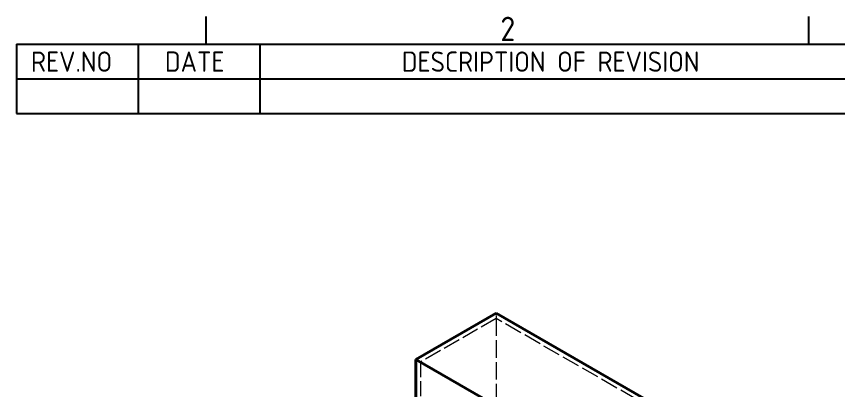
# Model space of a CAD drawing. Header units: millimetres. Extents: x 0 to 2378, y 0 to 1682.
# Drawn here: x 2034 to 2236.7, y 1556.6 to 1648.8 of the extents above; entities that cross this region are included whole.
import ezdxf

# ---------------------------------------------------------------- set-up
doc = ezdxf.new("R2010")
doc.units = ezdxf.units.MM
doc.header["$LTSCALE"] = 2
doc.linetypes.add('DASHED', pattern=[0.2067, 0.1654, -0.0413])
doc.layers.get('0').update_dxf_attribs({"color": 3, "lineweight": 25})
for name, color, linetype, lineweight in [('가려진 것(ISO)', 2, 'DASHED', 18), ('가시적인 것(ISO)', 3, 'Continuous', 40), ('경계(ISO)', 7, 'Continuous', 25), ('기호(ISO)', 5, 'Continuous', 25)]:
    doc.layers.add(name, color=color, linetype=linetype, lineweight=lineweight)
doc.styles.add('ISO ProportionalPSTEK', font='isocp.shx')
doc.styles.add('문자 텍스트_PSTEK_POSCO', font='isocp.shx')

# ---------------------------------------------------------------- blocks, each defined once
blk = doc.blocks.new('경계 Default Border')
at = {"layer": '경계(ISO)'}
for p, q in [((1040.37, 821), (1040.37, 824.4)), ((1114.69, 821), (1114.69, 824.4))]:
    blk.add_line(p, q, dxfattribs=at)
at = {"layer": '경계(ISO)', "color": 2, "insert": (1076.66, 821.37), "char_height": 3, "attachment_point": 7, "style": '문자 텍스트_PSTEK_POSCO'}
blk.add_mtext('2', dxfattribs=at)
blk = doc.blocks.new('리비전 내역')
at = {"layer": '기호(ISO)'}
for p, q in [((1017, 821), (1169, 821)), ((1017, 821), (1017, 816.72)), ((1032, 821), (1032, 816.72)), ((1047, 821), (1047, 816.72)), ((1017, 816.72), (1169, 816.72)), ((1017, 816.72), (1017, 812.44)), ((1032, 816.72), (1032, 812.44)), ((1047, 816.72), (1047, 812.44)), ((1017, 812.44), (1169, 812.44))]:
    blk.add_line(p, q, dxfattribs=at)
at = {"layer": '기호(ISO)', "color": 2, "char_height": 2.5, "attachment_point": 7, "style": 'ISO ProportionalPSTEK'}
for s, insert in [('REV.NO', (1018.79, 817.58)), ('DATE', (1035.31, 817.58)), ('DESCRIPTION OF REVISION', (1064.51, 817.58))]:
    blk.add_mtext(s, dxfattribs=dict(at, insert=insert))

msp = doc.modelspace()

# ---------------------------------------------------------------- linework, layer by layer
at = {"layer": '가려진 것(ISO)', "ltscale": 1.520716}
msp.add_line((2152.2747, 1575.6809), (2152.2747, 1574.3754), dxfattribs=at)
at = {"layer": '가려진 것(ISO)', "ltscale": 12.772134}
msp.add_line((2152.2747, 1574.3754), (2133.6071, 1563.6254), dxfattribs=at)
at = {"layer": '가려진 것(ISO)', "ltscale": 13.202866}
for p, q in [((2271.9172, 1505.4778), (2152.2747, 1574.3754)), ((2253.2496, 1494.7279), (2133.6071, 1563.6254))]:
    msp.add_line(p, q, dxfattribs=at)
at = {"layer": '가려진 것(ISO)', "ltscale": 13.010817}
msp.add_line((2152.2747, 1574.3754), (2152.2747, 1468.8397), dxfattribs=at)
at = {"layer": '가려진 것(ISO)', "ltscale": 11.288502}
msp.add_line((2133.6071, 1563.6254), (2133.6071, 1552.1797), dxfattribs=at)
at = {"layer": '가시적인 것(ISO)'}
for p, q in [((2152.2747, 1575.6809), (2132.4757, 1564.2794)), ((2273.0486, 1506.1319), (2152.2747, 1575.6809)), ((2132.4757, 1564.2794), (2132.4757, 1552.8338)), ((2253.2496, 1494.7304), (2132.4757, 1564.2794))]:
    msp.add_line(p, q, dxfattribs=at)

# ---------------------------------------------------------------- block references
at = {"xscale": 2, "yscale": 2, "zscale": 2}
msp.add_blockref('경계 Default Border', (0, 0), dxfattribs=at)
at = {"layer": '기호(ISO)', "xscale": 2, "yscale": 2, "zscale": 2}
msp.add_blockref('리비전 내역', (0, 0), dxfattribs=at)

doc.saveas('drawing.dxf')
